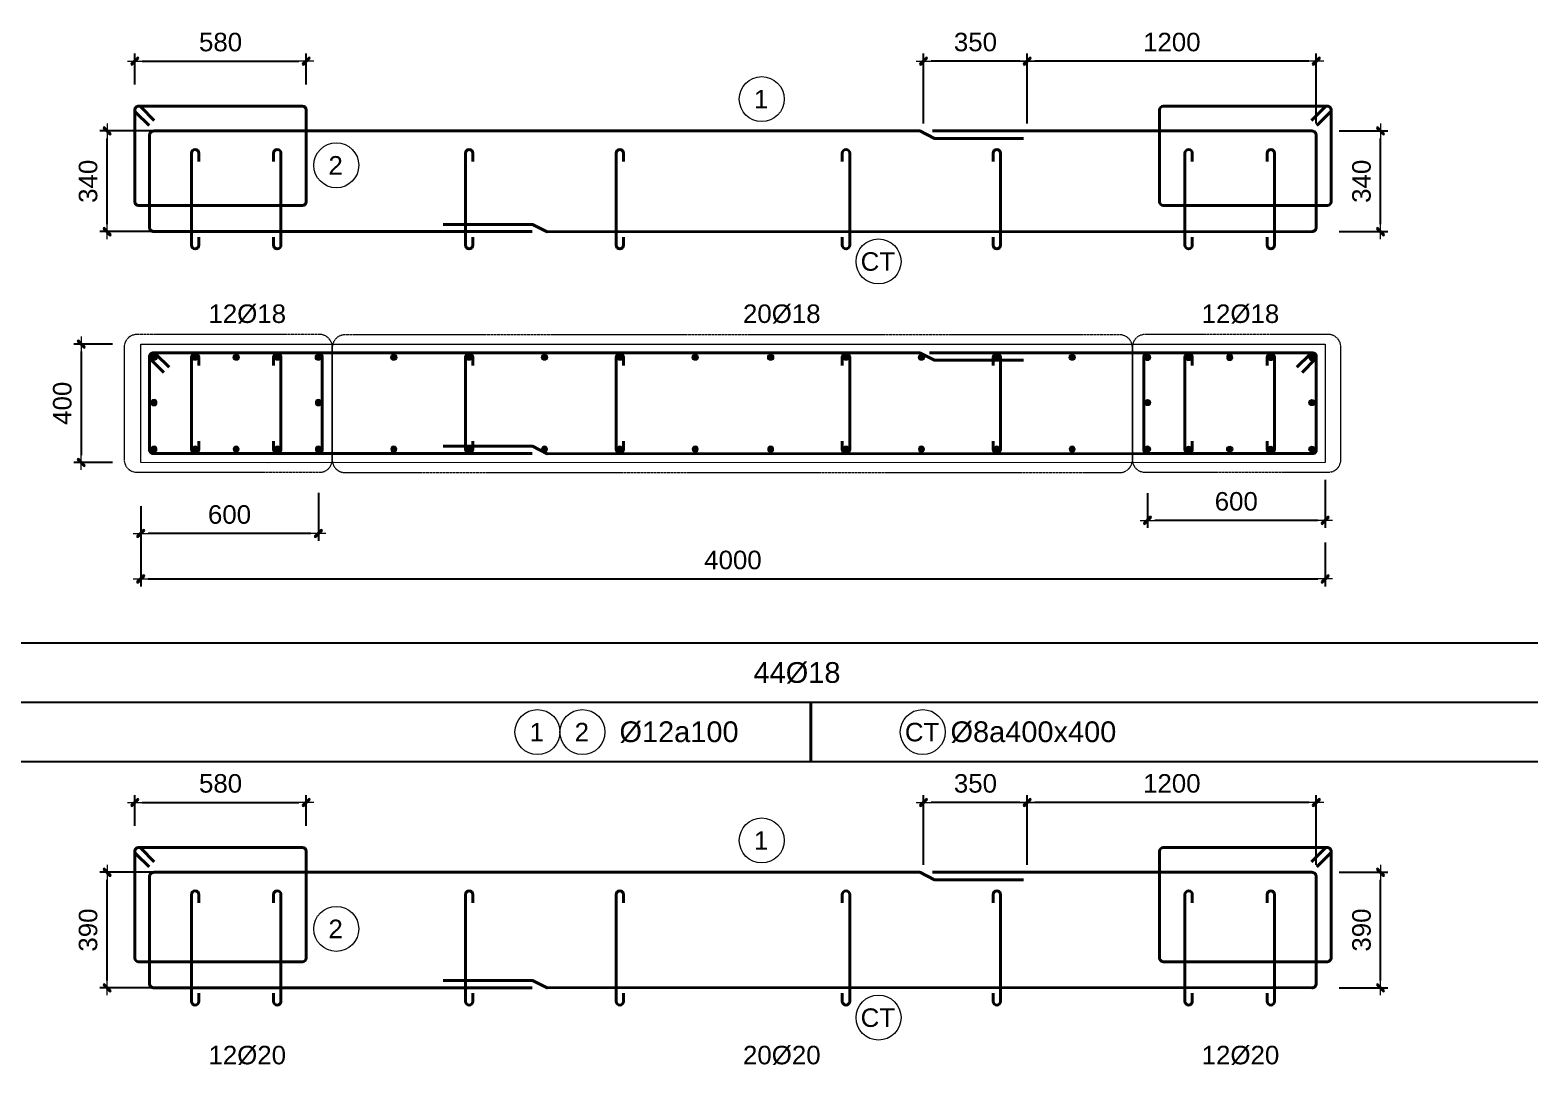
# Model space of a CAD drawing. Header units: millimetres. Extents: x -146909 to 4830753, y -683702 to -336947.
# Drawn here: x 4533880 to 4538943, y -445141 to -441647 of the extents above; entities that cross this region are included whole.
import ezdxf
from ezdxf.enums import TextEntityAlignment as Align

# ---------------------------------------------------------------- set-up
doc = ezdxf.new("R2010")
doc.units = ezdxf.units.MM
doc.header["$MEASUREMENT"] = 0
doc.linetypes.add('HIDDEN', pattern=[0.375, 0.25, -0.125])
doc.layers.get('0').update_dxf_attribs({"lineweight": 9})
doc.layers.get('Defpoints').update_dxf_attribs({"color": 10, "lineweight": 0})
for name, color, linetype, lineweight in [("'S_General_Cont_1 Thin", 1, 'Continuous', 18), ("'S_General_Text_3_Member name", 3, 'Continuous', 35), ('CDAI', 3, 'Continuous', 40), ('chunho.q', 1, 'Continuous', 13), ('CTHEP', 4, 'Continuous', 50), ('DBAO', 2, 'Continuous', 13), ('DMo', 9, 'HIDDEN', 9), ('KTH', 154, 'Continuous', 9), ('STICK', 1, 'Continuous', 9)]:
    doc.layers.add(name, color=color, linetype=linetype, lineweight=lineweight)
for name, color, linetype in [('DM', 1, 'Continuous'), ('TBL', 1, 'Continuous'), ('TX', 214, 'Continuous')]:
    doc.layers.add(name, color=color, linetype=linetype)
doc.styles.add('arial', font='arial.ttf', dxfattribs={"width": 0.85})
doc.styles.add('TTP-HelCon', font='arial.ttf')
doc.dimstyles.new('TTP-25', dxfattribs={"dimscale": 25, "dimtxt": 2.5, "dimasz": 1, "dimexe": 1, "dimexo": 1, "dimgap": 0.09, "dimtad": 0, "dimdec": 4, "dimrnd": 10, "dimzin": 9, "dimdsep": 46, "dimtxsty": 'TTP-HelCon', "dimblk": 'Stick', "dimcen": 0.09, "dimdle": 1.5, "dimclrd": 256, "dimclre": 256, "dimclrt": 1, "dimadec": 0, "dimazin": 0, "dimtfac": 1, "dimtdec": 4, "dimtmove": 0, "dimatfit": 3, "dimldrblk": 'ARCHTICK', "dimfxl": 1, "dimtvp": 1, "dimtolj": 1, "dimtzin": 0, "dimarcsym": 0})

# ---------------------------------------------------------------- blocks, each defined once
blk = doc.blocks.new('sign of slab')
at = {"layer": "'S_General_Cont_1 Thin"}
blk.add_circle((-10, 0), 475, dxfattribs=at)
at = {"layer": "'S_General_Text_3_Member name", "style": 'arial'}
blk.add_attdef('S', text='', height=250, dxfattribs=at).set_placement((-23, -1), align=Align.MIDDLE_CENTER)
blk = doc.blocks.new('Stick')
at = {"layer": 'STICK'}
h = blk.add_hatch(color=256, dxfattribs=at)
edge = h.paths.add_edge_path()
edge.add_line((0.3, 0.5), (-0.5, -0.3))
edge.add_arc((-0.4, -0.4), 0.141, 135, 315)
edge.add_line((-0.3, -0.5), (0.5, 0.3))
edge.add_arc((0.4, 0.4), 0.141, 315, 495)
blk.add_line((1, 0), (-1, 0), dxfattribs=at)
blk.add_lwpolyline([(0.3, 0.5), (-0.5, -0.3, 1), (-0.3, -0.5), (0.5, 0.3, 1), (0.3, 0.5, 1)], format="xyb", dxfattribs=at)
blk = doc.blocks.new('*D1794')
at = {"layer": 'Defpoints', "color": 0, "transparency": 16777216}
for p in [(4538276.9, -444490.3), (4538441, -444490.3), (4538276.9, -444880.3)]:
    blk.add_point(p, dxfattribs=at)
at = {"layer": 'KTH', "lineweight": -2, "transparency": 16777216}
for p, q in [((4538301.9, -444490.3), (4538466, -444490.3)), ((4538441, -444855.3), (4538441, -444515.3)), ((4538301.9, -444880.3), (4538466, -444880.3))]:
    blk.add_line(p, q, dxfattribs=at)
at = {"layer": 'KTH', "lineweight": -2, "transparency": 16777216, "xscale": 25, "yscale": 25, "zscale": 25}
for p, rotation in [((4538441, -444490.3), 90), ((4538441, -444880.3), 270)]:
    blk.add_blockref('Stick', p, dxfattribs=dict(at, rotation=rotation))
at = {"layer": 'KTH', "color": 1, "transparency": 16777216, "insert": (4538377.1, -444685.3), "char_height": 62.5, "attachment_point": 5, "rotation": 90, "style": 'TTP-HelCon'}
blk.add_mtext('\\A1;390', dxfattribs=at)
blk = doc.blocks.new('_ArchTick')
at = {"color": 0, "linetype": 'ByBlock', "const_width": 0.15}
blk.add_lwpolyline([(-0.5, -0.5), (0.5, 0.5)], dxfattribs=at)
blk = doc.blocks.new('*D1795')
at = {"layer": 'Defpoints', "color": 0, "transparency": 16777216}
for p in [(4534140.8, -444490.3), (4534324.3, -444490.3), (4534324.3, -444880.3)]:
    blk.add_point(p, dxfattribs=at)
at = {"layer": 'KTH', "lineweight": -2, "transparency": 16777216}
for p, q in [((4534299.3, -444490.3), (4534115.8, -444490.3)), ((4534140.8, -444855.3), (4534140.8, -444515.3)), ((4534299.3, -444880.3), (4534115.8, -444880.3))]:
    blk.add_line(p, q, dxfattribs=at)
at = {"layer": 'KTH', "lineweight": -2, "transparency": 16777216, "xscale": 25, "yscale": 25, "zscale": 25}
for p, rotation in [((4534140.8, -444490.3), 90), ((4534140.8, -444880.3), 270)]:
    blk.add_blockref('Stick', p, dxfattribs=dict(at, rotation=rotation))
at = {"layer": 'KTH', "color": 1, "transparency": 16777216, "insert": (4534076.9, -444685.3), "char_height": 62.5, "attachment_point": 5, "rotation": 90, "style": 'TTP-HelCon'}
blk.add_mtext('\\A1;390', dxfattribs=at)
blk = doc.blocks.new('*D1799')
at = {"layer": 'Defpoints', "color": 0, "transparency": 16777216}
for p in [(4536898.2, -444254.4), (4536898.2, -444490.3), (4537248.2, -444490.3)]:
    blk.add_point(p, dxfattribs=at)
at = {"layer": 'KTH', "lineweight": -2, "transparency": 16777216}
for p, q in [((4536898.2, -444465.3), (4536898.2, -444229.4)), ((4537248.2, -444465.3), (4537248.2, -444229.4)), ((4537223.2, -444254.4), (4536923.2, -444254.4))]:
    blk.add_line(p, q, dxfattribs=at)
at = {"layer": 'KTH', "lineweight": -2, "transparency": 16777216, "xscale": 25, "yscale": 25, "zscale": 25, "rotation": 180}
blk.add_blockref('Stick', (4536898.2, -444254.4), dxfattribs=at)
at = {"layer": 'KTH', "lineweight": -2, "transparency": 16777216, "xscale": 25, "yscale": 25, "zscale": 25}
blk.add_blockref('Stick', (4537248.2, -444254.4), dxfattribs=at)
at = {"layer": 'KTH', "color": 1, "transparency": 16777216, "insert": (4537073.2, -444190.5), "char_height": 62.5, "attachment_point": 5, "style": 'TTP-HelCon'}
blk.add_mtext('\\A1;350', dxfattribs=at)
blk = doc.blocks.new('*D1800')
at = {"layer": 'Defpoints', "color": 0, "transparency": 16777216}
for p in [(4537248.2, -444254.4), (4537248.2, -444490.3), (4538224.3, -444490.3)]:
    blk.add_point(p, dxfattribs=at)
at = {"layer": 'KTH', "lineweight": -2, "transparency": 16777216}
for p, q in [((4537248.2, -444465.3), (4537248.2, -444229.4)), ((4538224.3, -444465.3), (4538224.3, -444229.4)), ((4538199.3, -444254.4), (4537273.2, -444254.4))]:
    blk.add_line(p, q, dxfattribs=at)
at = {"layer": 'KTH', "lineweight": -2, "transparency": 16777216, "xscale": 25, "yscale": 25, "zscale": 25, "rotation": 180}
blk.add_blockref('Stick', (4537248.2, -444254.4), dxfattribs=at)
at = {"layer": 'KTH', "lineweight": -2, "transparency": 16777216, "xscale": 25, "yscale": 25, "zscale": 25}
blk.add_blockref('Stick', (4538224.3, -444254.4), dxfattribs=at)
at = {"layer": 'KTH', "color": 1, "transparency": 16777216, "insert": (4537736.3, -444190.5), "char_height": 62.5, "attachment_point": 5, "style": 'TTP-HelCon'}
blk.add_mtext('\\A1;1200', dxfattribs=at)
blk = doc.blocks.new('*D1802')
at = {"layer": 'Defpoints', "color": 0, "transparency": 16777216}
for p in [(4534813.5, -444254.4), (4534234.5, -444358.5), (4534813.5, -444358.5)]:
    blk.add_point(p, dxfattribs=at)
at = {"layer": 'KTH', "lineweight": -2, "transparency": 16777216}
for p, q in [((4534234.5, -444333.5), (4534234.5, -444229.4)), ((4534813.5, -444333.5), (4534813.5, -444229.4)), ((4534259.5, -444254.4), (4534788.5, -444254.4))]:
    blk.add_line(p, q, dxfattribs=at)
at = {"layer": 'KTH', "lineweight": -2, "transparency": 16777216, "xscale": 25, "yscale": 25, "zscale": 25, "rotation": 180}
blk.add_blockref('Stick', (4534234.5, -444254.4), dxfattribs=at)
at = {"layer": 'KTH', "lineweight": -2, "transparency": 16777216, "xscale": 25, "yscale": 25, "zscale": 25}
blk.add_blockref('Stick', (4534813.5, -444254.4), dxfattribs=at)
at = {"layer": 'KTH', "color": 1, "transparency": 16777216, "insert": (4534524, -444190.5), "char_height": 62.5, "attachment_point": 5, "style": 'TTP-HelCon'}
blk.add_mtext('\\A1;580', dxfattribs=at)
blk = doc.blocks.new('*D1823')
at = {"layer": 'Defpoints', "color": 0, "transparency": 16777216}
for p in [(4538276.9, -441987.6), (4538441, -441987.6), (4538276.9, -442327.6)]:
    blk.add_point(p, dxfattribs=at)
at = {"layer": 'KTH', "lineweight": -2, "transparency": 16777216}
for p, q in [((4538301.9, -441987.6), (4538466, -441987.6)), ((4538441, -442302.6), (4538441, -442012.6)), ((4538301.9, -442327.6), (4538466, -442327.6))]:
    blk.add_line(p, q, dxfattribs=at)
at = {"layer": 'KTH', "lineweight": -2, "transparency": 16777216, "xscale": 25, "yscale": 25, "zscale": 25}
for p, rotation in [((4538441, -441987.6), 90), ((4538441, -442327.6), 270)]:
    blk.add_blockref('Stick', p, dxfattribs=dict(at, rotation=rotation))
at = {"layer": 'KTH', "color": 1, "transparency": 16777216, "insert": (4538377.1, -442157.6), "char_height": 62.5, "attachment_point": 5, "rotation": 90, "style": 'TTP-HelCon'}
blk.add_mtext('\\A1;340', dxfattribs=at)
blk = doc.blocks.new('*D1824')
at = {"layer": 'Defpoints', "color": 0, "transparency": 16777216}
for p in [(4534140.8, -441987.6), (4534324.3, -441987.6), (4534324.3, -442327.6)]:
    blk.add_point(p, dxfattribs=at)
at = {"layer": 'KTH', "lineweight": -2, "transparency": 16777216}
for p, q in [((4534299.3, -441987.6), (4534115.8, -441987.6)), ((4534140.8, -442302.6), (4534140.8, -442012.6)), ((4534299.3, -442327.6), (4534115.8, -442327.6))]:
    blk.add_line(p, q, dxfattribs=at)
at = {"layer": 'KTH', "lineweight": -2, "transparency": 16777216, "xscale": 25, "yscale": 25, "zscale": 25}
for p, rotation in [((4534140.8, -441987.6), 90), ((4534140.8, -442327.6), 270)]:
    blk.add_blockref('Stick', p, dxfattribs=dict(at, rotation=rotation))
at = {"layer": 'KTH', "color": 1, "transparency": 16777216, "insert": (4534076.9, -442157.6), "char_height": 62.5, "attachment_point": 5, "rotation": 90, "style": 'TTP-HelCon'}
blk.add_mtext('\\A1;340', dxfattribs=at)
blk = doc.blocks.new('*D1825')
at = {"layer": 'Defpoints', "color": 0, "transparency": 16777216}
for p in [(4534854.3, -443184.8), (4534254.3, -443229.8), (4534254.3, -443346.6)]:
    blk.add_point(p, dxfattribs=at)
at = {"layer": 'KTH', "lineweight": -2, "transparency": 16777216}
for p, q in [((4534854.3, -443209.8), (4534854.3, -443371.6)), ((4534254.3, -443254.8), (4534254.3, -443371.6)), ((4534829.3, -443346.6), (4534279.3, -443346.6))]:
    blk.add_line(p, q, dxfattribs=at)
at = {"layer": 'KTH', "lineweight": -2, "transparency": 16777216, "xscale": 25, "yscale": 25, "zscale": 25, "rotation": 180}
blk.add_blockref('Stick', (4534254.3, -443346.6), dxfattribs=at)
at = {"layer": 'KTH', "lineweight": -2, "transparency": 16777216, "xscale": 25, "yscale": 25, "zscale": 25}
blk.add_blockref('Stick', (4534854.3, -443346.6), dxfattribs=at)
at = {"layer": 'KTH', "color": 1, "transparency": 16777216, "insert": (4534554.3, -443282.8), "char_height": 62.5, "attachment_point": 5, "style": 'TTP-HelCon'}
blk.add_mtext('\\A1;600', dxfattribs=at)
blk = doc.blocks.new('*D1826')
at = {"layer": 'Defpoints', "color": 0, "transparency": 16777216}
for p in [(4534254.3, -443293.8), (4538254.3, -443352.2), (4538254.3, -443500.1)]:
    blk.add_point(p, dxfattribs=at)
at = {"layer": 'KTH', "lineweight": -2, "transparency": 16777216}
for p, q in [((4534254.3, -443318.8), (4534254.3, -443525.1)), ((4538254.3, -443377.2), (4538254.3, -443525.1)), ((4534279.3, -443500.1), (4538229.3, -443500.1))]:
    blk.add_line(p, q, dxfattribs=at)
at = {"layer": 'KTH', "lineweight": -2, "transparency": 16777216, "xscale": 25, "yscale": 25, "zscale": 25, "rotation": 180}
blk.add_blockref('Stick', (4534254.3, -443500.1), dxfattribs=at)
at = {"layer": 'KTH', "lineweight": -2, "transparency": 16777216, "xscale": 25, "yscale": 25, "zscale": 25}
blk.add_blockref('Stick', (4538254.3, -443500.1), dxfattribs=at)
at = {"layer": 'KTH', "color": 1, "transparency": 16777216, "insert": (4536254.3, -443436.3), "char_height": 62.5, "attachment_point": 5, "style": 'TTP-HelCon'}
blk.add_mtext('\\A1;4000', dxfattribs=at)
blk = doc.blocks.new('*D1827')
at = {"layer": 'Defpoints', "color": 0, "transparency": 16777216}
for p in [(4538254, -443140.4), (4537654, -443185.4), (4537654, -443302.2)]:
    blk.add_point(p, dxfattribs=at)
at = {"layer": 'KTH', "lineweight": -2, "transparency": 16777216}
for p, q in [((4538254, -443165.4), (4538254, -443327.2)), ((4537654, -443210.4), (4537654, -443327.2)), ((4538229, -443302.2), (4537679, -443302.2))]:
    blk.add_line(p, q, dxfattribs=at)
at = {"layer": 'KTH', "lineweight": -2, "transparency": 16777216, "xscale": 25, "yscale": 25, "zscale": 25, "rotation": 180}
blk.add_blockref('Stick', (4537654, -443302.2), dxfattribs=at)
at = {"layer": 'KTH', "lineweight": -2, "transparency": 16777216, "xscale": 25, "yscale": 25, "zscale": 25}
blk.add_blockref('Stick', (4538254, -443302.2), dxfattribs=at)
at = {"layer": 'KTH', "color": 1, "transparency": 16777216, "insert": (4537954, -443238.4), "char_height": 62.5, "attachment_point": 5, "style": 'TTP-HelCon'}
blk.add_mtext('\\A1;600', dxfattribs=at)
blk = doc.blocks.new('*D1828')
at = {"layer": 'Defpoints', "color": 0, "transparency": 16777216}
for p in [(4536898.2, -441751.7), (4536898.2, -441987.6), (4537248.2, -441987.6)]:
    blk.add_point(p, dxfattribs=at)
at = {"layer": 'KTH', "lineweight": -2, "transparency": 16777216}
for p, q in [((4536898.2, -441962.6), (4536898.2, -441726.7)), ((4537223.2, -441751.7), (4536923.2, -441751.7)), ((4537248.2, -441962.6), (4537248.2, -441726.7))]:
    blk.add_line(p, q, dxfattribs=at)
at = {"layer": 'KTH', "lineweight": -2, "transparency": 16777216, "xscale": 25, "yscale": 25, "zscale": 25, "rotation": 180}
blk.add_blockref('Stick', (4536898.2, -441751.7), dxfattribs=at)
at = {"layer": 'KTH', "lineweight": -2, "transparency": 16777216, "xscale": 25, "yscale": 25, "zscale": 25}
blk.add_blockref('Stick', (4537248.2, -441751.7), dxfattribs=at)
at = {"layer": 'KTH', "color": 1, "transparency": 16777216, "insert": (4537073.2, -441687.8), "char_height": 62.5, "attachment_point": 5, "style": 'TTP-HelCon'}
blk.add_mtext('\\A1;350', dxfattribs=at)
blk = doc.blocks.new('*D1829')
at = {"layer": 'Defpoints', "color": 0, "transparency": 16777216}
for p in [(4537248.2, -441751.7), (4537248.2, -441987.6), (4538224.3, -441987.6)]:
    blk.add_point(p, dxfattribs=at)
at = {"layer": 'KTH', "lineweight": -2, "transparency": 16777216}
for p, q in [((4537248.2, -441962.6), (4537248.2, -441726.7)), ((4538199.3, -441751.7), (4537273.2, -441751.7)), ((4538224.3, -441962.6), (4538224.3, -441726.7))]:
    blk.add_line(p, q, dxfattribs=at)
at = {"layer": 'KTH', "lineweight": -2, "transparency": 16777216, "xscale": 25, "yscale": 25, "zscale": 25, "rotation": 180}
blk.add_blockref('Stick', (4537248.2, -441751.7), dxfattribs=at)
at = {"layer": 'KTH', "lineweight": -2, "transparency": 16777216, "xscale": 25, "yscale": 25, "zscale": 25}
blk.add_blockref('Stick', (4538224.3, -441751.7), dxfattribs=at)
at = {"layer": 'KTH', "color": 1, "transparency": 16777216, "insert": (4537736.3, -441687.9), "char_height": 62.5, "attachment_point": 5, "style": 'TTP-HelCon'}
blk.add_mtext('\\A1;1200', dxfattribs=at)
blk = doc.blocks.new('*U1807')
at = {"layer": 'CTHEP', "ltscale": 0.02, "const_width": 10}
blk.add_lwpolyline([(0, 5, -1), (0, -5, -1)], format="xyb", close=True, dxfattribs=at)
at = {"layer": 'Defpoints', "color": 1}
blk.add_circle((0, 0), 10, dxfattribs=at)
blk = doc.blocks.new('*U1808')
at = {"layer": 'CDAI', "color": 0, "linetype": 'ByBlock', "lineweight": -2, "transparency": 16777216}
for p in [(0, 0), (138.75, 0), (277.5, 0), (416.25, 0), (555, 0)]:
    blk.add_blockref('*U1807', p, dxfattribs=at)
blk = doc.blocks.new('*D1830')
at = {"layer": 'Defpoints', "color": 0, "transparency": 16777216}
for p in [(4534184.1, -442707), (4534053.7, -443107), (4534184.1, -443107)]:
    blk.add_point(p, dxfattribs=at)
at = {"layer": 'KTH', "lineweight": -2, "transparency": 16777216}
for p, q in [((4534159.1, -442707), (4534028.7, -442707)), ((4534053.7, -442732), (4534053.7, -443082)), ((4534159.1, -443107), (4534028.7, -443107))]:
    blk.add_line(p, q, dxfattribs=at)
at = {"layer": 'KTH', "lineweight": -2, "transparency": 16777216, "xscale": 25, "yscale": 25, "zscale": 25}
for p, rotation in [((4534053.7, -442707), 90), ((4534053.7, -443107), 270)]:
    blk.add_blockref('Stick', p, dxfattribs=dict(at, rotation=rotation))
at = {"layer": 'KTH', "color": 1, "transparency": 16777216, "insert": (4533989.8, -442907), "char_height": 62.5, "attachment_point": 5, "rotation": 90, "style": 'TTP-HelCon'}
blk.add_mtext('\\A1;400', dxfattribs=at)
blk = doc.blocks.new('*U1809')
at = {"layer": 'CTHEP', "ltscale": 0.02, "const_width": 10}
blk.add_lwpolyline([(0, 5, -1), (0, -5, -1)], format="xyb", close=True, dxfattribs=at)
at = {"layer": 'Defpoints', "color": 1}
blk.add_circle((0, 0), 10, dxfattribs=at)
blk = doc.blocks.new('*U1810')
at = {"layer": 'CDAI', "color": 0, "linetype": 'ByBlock', "lineweight": -2, "transparency": 16777216}
blk.add_blockref('*U1809', (0, 0), dxfattribs=at)
blk = doc.blocks.new('*U1803')
at = {"layer": 'CTHEP', "ltscale": 0.02, "const_width": 10}
blk.add_lwpolyline([(0, 5, -1), (0, -5, -1)], format="xyb", close=True, dxfattribs=at)
at = {"layer": 'Defpoints', "color": 1}
blk.add_circle((0, 0), 10, dxfattribs=at)
blk = doc.blocks.new('*U1806')
at = {"layer": 'CDAI', "color": 0, "linetype": 'ByBlock', "lineweight": -2, "transparency": 16777216}
blk.add_blockref('*U1803', (0, 0), dxfattribs=at)
blk = doc.blocks.new('*U1811')
at = {"layer": 'CTHEP', "ltscale": 0.02, "const_width": 10}
blk.add_lwpolyline([(0, 5, -1), (0, -5, -1)], format="xyb", close=True, dxfattribs=at)
at = {"layer": 'Defpoints', "color": 1}
blk.add_circle((0, 0), 10, dxfattribs=at)
blk = doc.blocks.new('*U1812')
at = {"layer": 'CDAI', "color": 0, "linetype": 'ByBlock', "lineweight": -2, "transparency": 16777216}
blk.add_blockref('*U1811', (0, 0), dxfattribs=at)
blk = doc.blocks.new('*U1813')
at = {"layer": 'CTHEP', "ltscale": 0.02, "const_width": 10}
blk.add_lwpolyline([(0, 5, -1), (0, -5, -1)], format="xyb", close=True, dxfattribs=at)
at = {"layer": 'Defpoints', "color": 1}
blk.add_circle((0, 0), 10, dxfattribs=at)
blk = doc.blocks.new('*U1814')
at = {"layer": 'CDAI', "color": 0, "linetype": 'ByBlock', "lineweight": -2, "transparency": 16777216}
for p in [(0, 0), (254.5, 0), (509.1, 0), (763.6, 0), (1018.2, 0), (1272.7, 0), (1527.3, 0), (1781.8, 0), (2036.4, 0), (2290.9, 0), (2545.5, 0), (2800, 0)]:
    blk.add_blockref('*U1813', p, dxfattribs=at)
blk = doc.blocks.new('*D1831')
at = {"layer": 'Defpoints', "color": 0, "transparency": 16777216}
for p in [(4534813.5, -441751.7), (4534234.5, -441855.9), (4534813.5, -441855.9)]:
    blk.add_point(p, dxfattribs=at)
at = {"layer": 'KTH', "lineweight": -2, "transparency": 16777216}
for p, q in [((4534234.5, -441830.9), (4534234.5, -441726.7)), ((4534259.5, -441751.7), (4534788.5, -441751.7)), ((4534813.5, -441830.9), (4534813.5, -441726.7))]:
    blk.add_line(p, q, dxfattribs=at)
at = {"layer": 'KTH', "lineweight": -2, "transparency": 16777216, "xscale": 25, "yscale": 25, "zscale": 25, "rotation": 180}
blk.add_blockref('Stick', (4534234.5, -441751.7), dxfattribs=at)
at = {"layer": 'KTH', "lineweight": -2, "transparency": 16777216, "xscale": 25, "yscale": 25, "zscale": 25}
blk.add_blockref('Stick', (4534813.5, -441751.7), dxfattribs=at)
at = {"layer": 'KTH', "color": 1, "transparency": 16777216, "insert": (4534524, -441687.9), "char_height": 62.5, "attachment_point": 5, "style": 'TTP-HelCon'}
blk.add_mtext('\\A1;580', dxfattribs=at)
blk = doc.blocks.new('*U1804')
at = {"layer": 'CTHEP', "ltscale": 0.02, "const_width": 10}
blk.add_lwpolyline([(0, 5, -1), (0, -5, -1)], format="xyb", close=True, dxfattribs=at)
at = {"layer": 'Defpoints', "color": 1}
blk.add_circle((0, 0), 10, dxfattribs=at)
blk = doc.blocks.new('*U1805')
at = {"layer": 'CDAI', "color": 0, "linetype": 'ByBlock', "lineweight": -2, "transparency": 16777216}
blk.add_blockref('*U1804', (0, 0), dxfattribs=at)
blk = doc.blocks.new('*U1815')
at = {"layer": 'CTHEP', "ltscale": 0.02, "const_width": 10}
blk.add_lwpolyline([(0, 5, -1), (0, -5, -1)], format="xyb", close=True, dxfattribs=at)
at = {"layer": 'Defpoints', "color": 1}
blk.add_circle((0, 0), 10, dxfattribs=at)
blk = doc.blocks.new('*U1816')
at = {"layer": 'CDAI', "color": 0, "linetype": 'ByBlock', "lineweight": -2, "transparency": 16777216}
for p in [(0, 0), (138.75, 0), (277.5, 0), (416.25, 0), (555, 0)]:
    blk.add_blockref('*U1815', p, dxfattribs=at)
blk = doc.blocks.new('*U1819')
at = {"layer": 'CTHEP', "ltscale": 0.02, "const_width": 10}
blk.add_lwpolyline([(0, 5, -1), (0, -5, -1)], format="xyb", close=True, dxfattribs=at)
at = {"layer": 'Defpoints', "color": 1}
blk.add_circle((0, 0), 10, dxfattribs=at)
blk = doc.blocks.new('*U1820')
at = {"layer": 'CDAI', "color": 0, "linetype": 'ByBlock', "lineweight": -2, "transparency": 16777216}
for p in [(0, 0), (138.75, 0), (277.5, 0), (416.25, 0), (555, 0)]:
    blk.add_blockref('*U1819', p, dxfattribs=at)
blk = doc.blocks.new('*U1817')
at = {"layer": 'CTHEP', "ltscale": 0.02, "const_width": 10}
blk.add_lwpolyline([(0, 5, -1), (0, -5, -1)], format="xyb", close=True, dxfattribs=at)
at = {"layer": 'Defpoints', "color": 1}
blk.add_circle((0, 0), 10, dxfattribs=at)
blk = doc.blocks.new('*U1818')
at = {"layer": 'CDAI', "color": 0, "linetype": 'ByBlock', "lineweight": -2, "transparency": 16777216}
for p in [(0, 0), (138.75, 0), (277.5, 0), (416.25, 0), (555, 0)]:
    blk.add_blockref('*U1817', p, dxfattribs=at)
blk = doc.blocks.new('*U1821')
at = {"layer": 'CTHEP', "ltscale": 0.02, "const_width": 10}
blk.add_lwpolyline([(0, 5, -1), (0, -5, -1)], format="xyb", close=True, dxfattribs=at)
at = {"layer": 'Defpoints', "color": 1}
blk.add_circle((0, 0), 10, dxfattribs=at)
blk = doc.blocks.new('*U1822')
at = {"layer": 'CDAI', "color": 0, "linetype": 'ByBlock', "lineweight": -2, "transparency": 16777216}
for p in [(0, 0), (254.5, 0), (509.1, 0), (763.6, 0), (1018.2, 0), (1272.7, 0), (1527.3, 0), (1781.8, 0), (2036.4, 0), (2290.9, 0), (2545.5, 0), (2800, 0)]:
    blk.add_blockref('*U1821', p, dxfattribs=at)

msp = doc.modelspace()

# ---------------------------------------------------------------- linework, layer by layer
at = {"layer": 'CDAI', "color": 214}
msp.add_line((4536517.06508, -443915.79304), (4536517.06508, -444115.79304), dxfattribs=at)
at = {"layer": 'CDAI'}
for points in [[(4534300.15223, -441951.91152), (4534255.83203, -441907.59132, 0.6681786379), (4534234.49319, -441916.43016), (4534234.49319, -442226.93016, 0.4142135624), (4534246.99319, -442239.43016), (4534800.99319, -442239.43016, 0.4142135624), (4534813.49319, -442226.93016), (4534813.49319, -441916.43016, 0.4142135624), (4534800.99319, -441903.93016), (4534246.99319, -441903.93016, 0.6681786379), (4534238.15436, -441925.26899), (4534282.47456, -441969.58919)], [(4538208.48087, -441951.91152), (4538252.80107, -441907.59132, -0.6681786379), (4538274.1399, -441916.43016), (4538274.1399, -442226.93016, -0.4142135624), (4538261.6399, -442239.43016), (4537707.6399, -442239.43016, -0.4142135624), (4537695.1399, -442226.93016), (4537695.1399, -441916.43016, -0.4142135624), (4537707.6399, -441903.93016), (4538261.6399, -441903.93016, -0.6681786379), (4538270.47874, -441925.26899), (4538226.15854, -441969.58919)], [(4534450.56655, -442090.3628), (4534450.56655, -442062.8628, 1), (4534425.56655, -442062.8628), (4534425.56655, -442373.3628, 1), (4534450.56655, -442373.3628), (4534450.56655, -442345.8628)], [(4534703.06655, -442090.3628), (4534703.06655, -442062.8628, -1), (4534728.06655, -442062.8628), (4534728.06655, -442373.3628, -1), (4534703.06655, -442373.3628), (4534703.06655, -442345.8628)], [(4535375.90746, -442090.3628), (4535375.90746, -442062.8628, 1), (4535350.90746, -442062.8628), (4535350.90746, -442373.3628, 1), (4535375.90746, -442373.3628), (4535375.90746, -442345.8628)], [(4535884.99837, -442090.3628), (4535884.99837, -442062.8628, 1), (4535859.99837, -442062.8628), (4535859.99837, -442373.3628, 1), (4535884.99837, -442373.3628), (4535884.99837, -442345.8628)], [(4536623.63473, -442090.3628), (4536623.63473, -442062.8628, -1), (4536648.63473, -442062.8628), (4536648.63473, -442373.3628, -1), (4536623.63473, -442373.3628), (4536623.63473, -442345.8628)], [(4537132.72564, -442090.3628), (4537132.72564, -442062.8628, -1), (4537157.72564, -442062.8628), (4537157.72564, -442373.3628, -1), (4537132.72564, -442373.3628), (4537132.72564, -442345.8628)], [(4537805.56655, -442090.3628), (4537805.56655, -442062.8628, 1), (4537780.56655, -442062.8628), (4537780.56655, -442373.3628, 1), (4537805.56655, -442373.3628), (4537805.56655, -442345.8628)], [(4538058.06655, -442090.3628), (4538058.06655, -442062.8628, -1), (4538083.06655, -442062.8628), (4538083.06655, -442373.3628, -1), (4538058.06655, -442373.3628), (4538058.06655, -442345.8628)], [(4534349.97558, -442784.95666), (4534305.65538, -442740.63647, 0.6681786379), (4534284.31655, -442749.4753), (4534284.31655, -443064.4753, 0.4142135624), (4534296.81655, -443076.9753), (4534854.69046, -443076.9753, 0.4142135624), (4534867.19046, -443064.4753), (4534867.19046, -442749.4753, 0.4142135624), (4534854.69046, -442736.9753), (4534296.81655, -442736.9753, 0.6681786379), (4534287.97771, -442758.31414), (4534332.29791, -442802.63433)], [(4534450.56655, -442779.4753), (4534450.56655, -442751.9753, 1), (4534425.56655, -442751.9753), (4534425.56655, -443062.4753, 1), (4534450.56655, -443062.4753), (4534450.56655, -443034.9753)], [(4534703.06655, -442779.4753), (4534703.06655, -442751.9753, -1), (4534728.06655, -442751.9753), (4534728.06655, -443062.4753, -1), (4534703.06655, -443062.4753), (4534703.06655, -443034.9753)], [(4535375.90746, -442779.4753), (4535375.90746, -442751.9753, 1), (4535350.90746, -442751.9753), (4535350.90746, -443062.4753, 1), (4535375.90746, -443062.4753), (4535375.90746, -443034.9753)], [(4535884.99837, -442779.4753), (4535884.99837, -442751.9753, 1), (4535859.99837, -442751.9753), (4535859.99837, -443062.4753, 1), (4535884.99837, -443062.4753), (4535884.99837, -443034.9753)], [(4536623.63473, -442779.4753), (4536623.63473, -442751.9753, -1), (4536648.63473, -442751.9753), (4536648.63473, -443062.4753, -1), (4536623.63473, -443062.4753), (4536623.63473, -443034.9753)], [(4537132.72564, -442779.4753), (4537132.72564, -442751.9753, -1), (4537157.72564, -442751.9753), (4537157.72564, -443062.4753, -1), (4537132.72564, -443062.4753), (4537132.72564, -443034.9753)], [(4538158.65751, -442784.95666), (4538202.97771, -442740.63647, -0.6681786379), (4538224.31655, -442749.4753), (4538224.31655, -443064.4753, -0.4142135624), (4538211.81655, -443076.9753), (4537653.94263, -443076.9753, -0.4142135624), (4537641.44263, -443064.4753), (4537641.44263, -442749.4753, -0.4142135624), (4537653.94263, -442736.9753), (4538211.81655, -442736.9753, -0.6681786379), (4538220.65538, -442758.31414), (4538176.33518, -442802.63433)], [(4537805.56655, -442779.4753), (4537805.56655, -442751.9753, 1), (4537780.56655, -442751.9753), (4537780.56655, -443062.4753, 1), (4537805.56655, -443062.4753), (4537805.56655, -443034.9753)], [(4538058.06655, -442779.4753), (4538058.06655, -442751.9753, -1), (4538083.06655, -442751.9753), (4538083.06655, -443062.4753, -1), (4538058.06655, -443062.4753), (4538058.06655, -443034.9753)], [(4534300.15223, -444454.59426), (4534255.83203, -444410.27406, 0.6681786379), (4534234.49319, -444419.11289), (4534234.49319, -444779.61289, 0.4142135624), (4534246.99319, -444792.11289), (4534800.99319, -444792.11289, 0.4142135624), (4534813.49319, -444779.61289), (4534813.49319, -444419.11289, 0.4142135624), (4534800.99319, -444406.61289), (4534246.99319, -444406.61289, 0.6681786379), (4534238.15436, -444427.95173), (4534282.47456, -444472.27193)], [(4538208.48087, -444454.59426), (4538252.80107, -444410.27406, -0.6681786379), (4538274.1399, -444419.11289), (4538274.1399, -444779.61289, -0.4142135624), (4538261.6399, -444792.11289), (4537707.6399, -444792.11289, -0.4142135624), (4537695.1399, -444779.61289), (4537695.1399, -444419.11289, -0.4142135624), (4537707.6399, -444406.61289), (4538261.6399, -444406.61289, -0.6681786379), (4538270.47874, -444427.95173), (4538226.15854, -444472.27193)], [(4534450.56655, -444593.04554), (4534450.56655, -444565.54554, 1), (4534425.56655, -444565.54554), (4534425.56655, -444926.04554, 1), (4534450.56655, -444926.04554), (4534450.56655, -444898.54554)], [(4534703.06655, -444593.04554), (4534703.06655, -444565.54554, -1), (4534728.06655, -444565.54554), (4534728.06655, -444926.04554, -1), (4534703.06655, -444926.04554), (4534703.06655, -444898.54554)], [(4535375.90746, -444593.04554), (4535375.90746, -444565.54554, 1), (4535350.90746, -444565.54554), (4535350.90746, -444926.04554, 1), (4535375.90746, -444926.04554), (4535375.90746, -444898.54554)], [(4535884.99837, -444593.04554), (4535884.99837, -444565.54554, 1), (4535859.99837, -444565.54554), (4535859.99837, -444926.04554, 1), (4535884.99837, -444926.04554), (4535884.99837, -444898.54554)], [(4536623.63473, -444593.04554), (4536623.63473, -444565.54554, -1), (4536648.63473, -444565.54554), (4536648.63473, -444926.04554, -1), (4536623.63473, -444926.04554), (4536623.63473, -444898.54554)], [(4537132.72564, -444593.04554), (4537132.72564, -444565.54554, -1), (4537157.72564, -444565.54554), (4537157.72564, -444926.04554, -1), (4537132.72564, -444926.04554), (4537132.72564, -444898.54554)], [(4537805.56655, -444593.04554), (4537805.56655, -444565.54554, 1), (4537780.56655, -444565.54554), (4537780.56655, -444926.04554, 1), (4537805.56655, -444926.04554), (4537805.56655, -444898.54554)], [(4538058.06655, -444593.04554), (4538058.06655, -444565.54554, -1), (4538083.06655, -444565.54554), (4538083.06655, -444926.04554, -1), (4538058.06655, -444926.04554), (4538058.06655, -444898.54554)]]:
    msp.add_lwpolyline(points, format="xyb", dxfattribs=at)
at = {"layer": 'CDAI', "ltscale": 0.02}
for points in [[(4537235.01564, -442012.62618), (4536935.27979, -442012.62618), (4536885.27979, -441987.62618), (4534299.31655, -441987.62618, 0.4142135624), (4534284.31655, -442002.62618), (4534284.31655, -442312.62618, 0.4142135624), (4534299.31655, -442327.62618), (4535575.86539, -442327.62618)], [(4538209.31655, -442327.62618, 0.4142135624), (4538224.31655, -442312.62618), (4538224.31655, -442002.62618, 0.4142135624), (4538209.31655, -441987.62618), (4536928.39584, -441987.62618)], [(4537235.01564, -442761.9753), (4536935.27979, -442761.9753), (4536885.27979, -442736.9753), (4534299.31655, -442736.9753, 0.4142135624), (4534284.31655, -442751.9753), (4534284.31655, -443061.9753, 0.4142135624), (4534299.31655, -443076.9753), (4535575.94664, -443076.9753)], [(4537235.01564, -444515.30892), (4536935.27979, -444515.30892), (4536885.27979, -444490.30892), (4534299.31655, -444490.30892, 0.4142135624), (4534284.31655, -444505.30892), (4534284.31655, -444865.30892, 0.4142135624), (4534299.31655, -444880.30892), (4535575.86539, -444880.30892)], [(4538209.31655, -444880.30892, 0.4142135624), (4538224.31655, -444865.30892), (4538224.31655, -444505.30892, 0.4142135624), (4538209.31655, -444490.30892), (4536928.39584, -444490.30892)]]:
    msp.add_lwpolyline(points, format="xyb", dxfattribs=at)
for points in [[(4538214.04501, -442326.86141), (4535626.98159, -442327.89477), (4535576.98159, -442302.89477), (4535276.20437, -442302.89477)], [(4536918.08149, -442736.9753), (4538209.31655, -442736.9753)], [(4538214.04501, -443076.21053), (4535626.98159, -443077.24389), (4535576.98159, -443052.24389), (4535276.20437, -443052.24389)], [(4538214.04501, -444879.54414), (4535626.98159, -444880.57751), (4535576.98159, -444855.57751), (4535276.20437, -444855.57751)]]:
    msp.add_lwpolyline(points, dxfattribs=at)
at = {"layer": 'DBAO'}
msp.add_lwpolyline([(4534684.31655, -443107.51545), (4534254.31655, -443106.9753), (4534254.31655, -442706.9753), (4538254.31655, -442706.9753), (4538254.31655, -443106.96234), (4534684.32519, -443107.51545)], dxfattribs=at)
at = {"layer": 'DMo', "color": 6, "ltscale": 10}
msp.add_lwpolyline([(4534858.27027, -442674.69417), (4534241.47626, -442674.69417, 0.4142135624), (4534198.53659, -442717.63384), (4534198.53659, -443097.03047, 0.4142135624), (4534241.47626, -443139.97013), (4534858.27027, -443139.97013, 0.4142135624), (4534901.20994, -443097.03047), (4534901.20994, -442717.63384, 0.4142135624)], format="xyb", close=True, dxfattribs=at)
for points in [[(4537603.08419, -442718.67904, 0.4142135624), (4537560.14453, -442675.73937), (4534944.1496, -442675.73937, 0.4142135624), (4534901.20994, -442718.67904)], [(4538264.24967, -442674.69417), (4537646.02386, -442674.69417, 0.4142135624), (4537603.08419, -442717.63384), (4537603.08419, -443097.03047, 0.4142135624), (4537646.02386, -443139.97013), (4538264.24967, -443139.97013, 0.4142135624), (4538307.18934, -443097.03047), (4538307.18934, -442717.63384, 0.4142135624), (4538264.24967, -442674.69417)], [(4534901.20994, -442717.63384), (4534901.20994, -443098.07567, 0.4142135624), (4534944.1496, -443141.01533), (4537560.14453, -443141.01533, 0.4142135624), (4537603.08419, -443098.07567), (4537603.08419, -442717.63384)]]:
    msp.add_lwpolyline(points, format="xyb", dxfattribs=at)
at = {"layer": 'TBL'}
for p, q in [((4533090.51977, -443715.79304), (4545354.62621, -443715.79304)), ((4532090.51977, -444115.79304), (4545354.62621, -444115.79304))]:
    msp.add_line(p, q, dxfattribs=at)
at = {"layer": 'TBL', "color": 8}
msp.add_line((4533090.51977, -443915.79304), (4545354.62621, -443915.79304), dxfattribs=at)

# ---------------------------------------------------------------- block references
ref = msp.add_blockref('sign of slab', (4536353.16474, -441880.09356), dxfattribs=dict(xscale=0.16, yscale=0.16, zscale=0.16))
ref.add_attrib('S', '1', dxfattribs={"layer": 'DM', "height": 62.5, "style": 'arial'}).set_placement((4536349.41072, -441880.25045), align=Align.MIDDLE_CENTER)
ref = msp.add_blockref('sign of slab', (4534916.38289, -442103.58221), dxfattribs=dict(xscale=0.16, yscale=0.16, zscale=0.16))
ref.add_attrib('S', '2', dxfattribs={"layer": 'DM', "height": 62.5, "style": 'arial'}).set_placement((4534912.62887, -442103.7391), align=Align.MIDDLE_CENTER)
ref = msp.add_blockref('sign of slab', (4536747.52216, -442428.14804), dxfattribs=dict(xscale=0.16, yscale=0.16, zscale=0.16))
ref.add_attrib('S', 'CT', dxfattribs={"layer": 'DM', "height": 62.5, "style": 'arial'}).set_placement((4536743.76814, -442428.30493), align=Align.MIDDLE_CENTER)
ref = msp.add_blockref('sign of slab', (4535595.76625, -444016.88914), dxfattribs=dict(xscale=0.16, yscale=0.16, zscale=0.16))
ref.add_attrib('S', '1', dxfattribs={"layer": 'DM', "height": 62.5, "style": 'arial'}).set_placement((4535592.01223, -444017.04603), align=Align.MIDDLE_CENTER)
ref = msp.add_blockref('sign of slab', (4535747.73183, -444016.88914), dxfattribs=dict(xscale=0.16, yscale=0.16, zscale=0.16))
ref.add_attrib('S', '2', dxfattribs={"layer": 'DM', "height": 62.5, "style": 'arial'}).set_placement((4535743.97782, -444017.04603), align=Align.MIDDLE_CENTER)
ref = msp.add_blockref('sign of slab', (4536896.82719, -444016.88914), dxfattribs=dict(xscale=0.16, yscale=0.16, zscale=0.16))
ref.add_attrib('S', 'CT', dxfattribs={"layer": 'DM', "height": 62.5, "style": 'arial'}).set_placement((4536893.07318, -444017.04603), align=Align.MIDDLE_CENTER)
ref = msp.add_blockref('sign of slab', (4536353.16474, -444382.7763), dxfattribs=dict(xscale=0.16, yscale=0.16, zscale=0.16))
ref.add_attrib('S', '1', dxfattribs={"layer": 'DM', "height": 62.5, "style": 'arial'}).set_placement((4536349.41072, -444382.93319), align=Align.MIDDLE_CENTER)
ref = msp.add_blockref('sign of slab', (4534916.38289, -444681.26495), dxfattribs=dict(xscale=0.16, yscale=0.16, zscale=0.16))
ref.add_attrib('S', '2', dxfattribs={"layer": 'DM', "height": 62.5, "style": 'arial'}).set_placement((4534912.62887, -444681.42184), align=Align.MIDDLE_CENTER)
ref = msp.add_blockref('sign of slab', (4536747.52216, -444980.83077), dxfattribs=dict(xscale=0.16, yscale=0.16, zscale=0.16))
ref.add_attrib('S', 'CT', dxfattribs={"layer": 'DM', "height": 62.5, "style": 'arial'}).set_placement((4536743.76814, -444980.98767), align=Align.MIDDLE_CENTER)
at = {"layer": 'CDAI', "color": 214}
for name, p in [('*U1808', (4534299.31655, -442751.9753)), ('*U1814', (4534854.31655, -442751.9753))]:
    msp.add_blockref(name, p, dxfattribs=at)
at = {"layer": 'CDAI', "color": 214, "xscale": -1}
msp.add_blockref('*U1820', (4538209.31655, -442751.9753), dxfattribs=at)
at = {"layer": 'CDAI', "color": 214, "xscale": -1, "rotation": 180}
for name, p in [('*U1810', (4534299.31655, -442904.7253)), ('*U1806', (4534854.31655, -442904.7253)), ('*U1816', (4534299.31655, -443061.9753)), ('*U1822', (4534854.31655, -443061.9753))]:
    msp.add_blockref(name, p, dxfattribs=at)
at = {"layer": 'CDAI', "color": 214, "rotation": 180}
for name, p in [('*U1805', (4537654.31655, -442904.7253)), ('*U1812', (4538209.31655, -442904.7253)), ('*U1818', (4538209.31655, -443061.9753))]:
    msp.add_blockref(name, p, dxfattribs=at)

# ---------------------------------------------------------------- texts
at = {"layer": 'chunho.q', "color": 1, "style": 'arial'}
for s, p in [('12%%C18', (4534483.06051, -442635.80979)), ('20%%C18', (4536288.18251, -442635.80979)), ('12%%C18', (4537837.09801, -442635.80979)), ('12%%C20', (4534483.06051, -445138.49252)), ('20%%C20', (4536288.18251, -445138.49252)), ('12%%C20', (4537837.09801, -445138.49252))]:
    msp.add_text(s, height=62.5, dxfattribs=at).set_placement(p)
at = {"layer": 'TX', "color": 2, "style": 'arial'}
for s, p in [('44%%C18', (4536470.6641, -443815.79304)), ('%%C12a100', (4536072.24306, -444015.79304)), ('%%C8a400x400', (4537268.95207, -444015.79304))]:
    msp.add_text(s, height=70, dxfattribs=at).set_placement(p, align=Align.MIDDLE_CENTER)

# ---------------------------------------------------------------- dimensions: what is measured, and where the dimension line sits
at = {"layer": 'KTH'}
for base, p1, p2, picture, middle in [((4534813.49319, -441751.68086), (4534234.49319, -441855.8588), (4534813.49319, -441855.8588), '*D1831', (4534523.99319, -441687.85924)), ((4534813.49319, -444254.3636), (4534234.49319, -444358.54154), (4534813.49319, -444358.54154), '*D1802', (4534523.99319, -444190.54197))]:
    dim = msp.add_linear_dim(base=base, p1=p1, p2=p2, dimstyle='TTP-25', dxfattribs=at)
    dim.commit()
    dim.dimension.update_dxf_attribs({"geometry": picture, "text_midpoint": middle})
for base, p1, p2, angle, picture, middle in [((4536898.20934, -441751.68086), (4537248.20934, -441987.62618), (4536898.20934, -441987.62618), 180, '*D1828', (4537073.20934, -441687.8166)), ((4534140.79299, -441987.62618), (4534324.31655, -442327.62618), (4534324.31655, -441987.62618), 90, '*D1824', (4534076.92873, -442157.62618)), ((4538440.98111, -441987.62618), (4538276.8563, -442327.62618), (4538276.8563, -441987.62618), 90, '*D1823', (4538377.11685, -442157.62618)), ((4534053.6618, -443106.9753), (4534184.1153, -442706.9753), (4534184.1153, -443106.9753), 90, '*D1830', (4533989.84018, -442906.9753)), ((4534254.31655, -443346.63821), (4534854.31655, -443184.82796), (4534254.31655, -443229.82796), 180, '*D1825', (4534554.31655, -443282.81658)), ((4537654.01682, -443302.17775), (4538254.01682, -443140.3675), (4537654.01682, -443185.3675), 180, '*D1827', (4537954.01682, -443238.35613)), ((4536898.20934, -444254.3636), (4537248.20934, -444490.30892), (4536898.20934, -444490.30892), 180, '*D1799', (4537073.20934, -444190.49934)), ((4534140.79299, -444490.30892), (4534324.31655, -444880.30892), (4534324.31655, -444490.30892), 90, '*D1795', (4534076.92873, -444685.30892)), ((4538440.98111, -444490.30892), (4538276.8563, -444880.30892), (4538276.8563, -444490.30892), 90, '*D1794', (4538377.11685, -444685.30892))]:
    dim = msp.add_linear_dim(base=base, p1=p1, p2=p2, angle=angle, dimstyle='TTP-25', dxfattribs=at)
    dim.commit()
    dim.dimension.update_dxf_attribs({"geometry": picture, "text_midpoint": middle})
for base, p1, p2, picture, middle in [((4537248.20934, -441751.68086), (4538224.31655, -441987.62618), (4537248.20934, -441987.62618), '*D1829', (4537736.26295, -441687.85924)), ((4537248.20934, -444254.3636), (4538224.31655, -444490.30892), (4537248.20934, -444490.30892), '*D1800', (4537736.26295, -444190.54197))]:
    dim = msp.add_linear_dim(base=base, p1=p1, p2=p2, angle=180, text='1200', dimstyle='TTP-25', dxfattribs=at)
    dim.commit()
    dim.dimension.update_dxf_attribs({"geometry": picture, "text_midpoint": middle})
dim = msp.add_linear_dim(base=(4538254.31655, -443500.12143), p1=(4534254.31655, -443293.77259), p2=(4538254.31655, -443352.17771), dimstyle='TTP-25', override={"dimrnd": 0}, dxfattribs=at)
dim.commit()
dim.dimension.update_dxf_attribs({"geometry": '*D1826', "text_midpoint": (4536254.31655, -443436.29981)})

doc.saveas('drawing.dxf')
